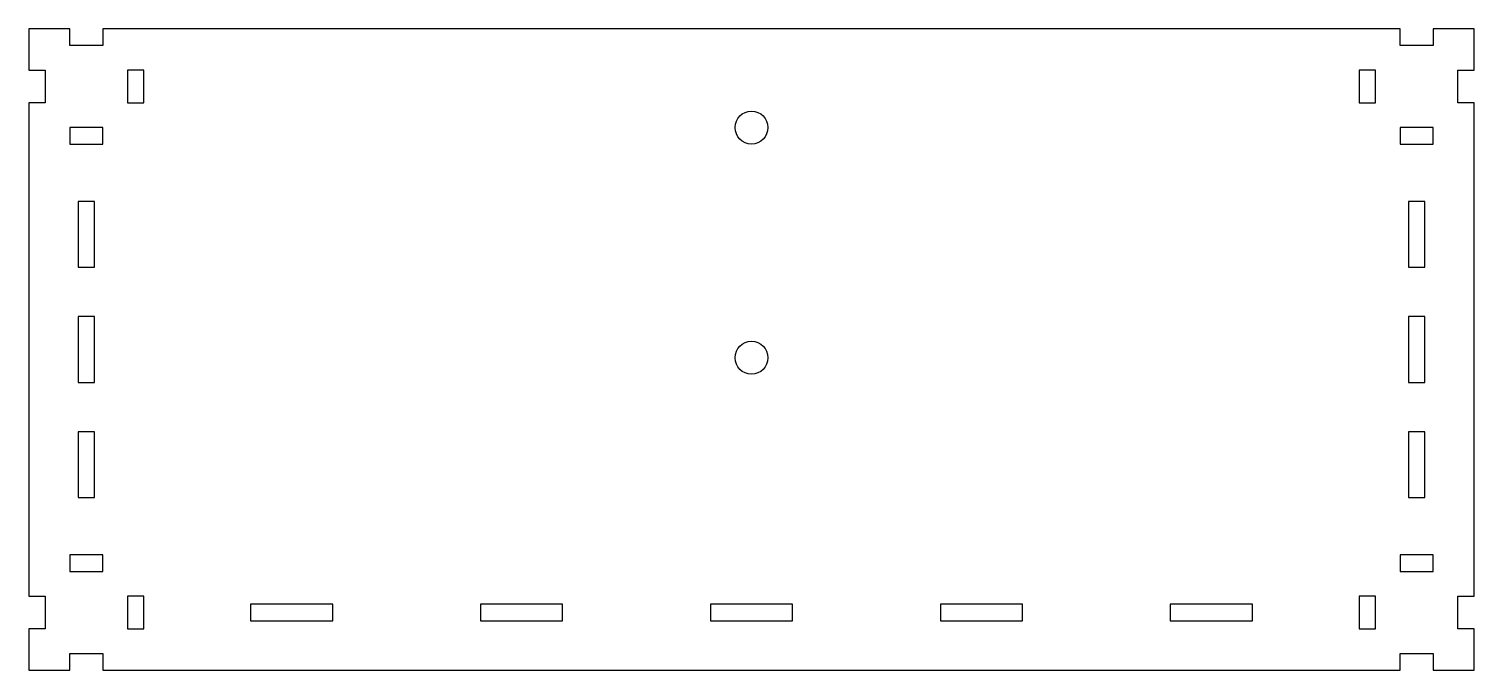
# Model space of a CAD drawing. Header units: millimetres. Extents: x -445 to -5, y 5 to 200.
import ezdxf

# ---------------------------------------------------------------- set-up
doc = ezdxf.new("R2010")
doc.units = ezdxf.units.MM

msp = doc.modelspace()

# ---------------------------------------------------------------- linework, layer by layer
at = {"color": 7, "linetype": 'Continuous', "lineweight": 25}
for p, q in [((-445, 200), (-445, 187.5)), ((-432.5, 200), (-445, 200)), ((-432.5, 195), (-432.5, 200)), ((-422.5, 200), (-422.5, 195)), ((-27.5, 200), (-422.5, 200)), ((-27.5, 195), (-27.5, 200)), ((-17.5, 200), (-17.5, 195)), ((-5, 200), (-17.5, 200)), ((-5, 187.5), (-5, 200)), ((-422.5, 195), (-432.5, 195)), ((-17.5, 195), (-27.5, 195)), ((-445, 187.5), (-440, 187.5)), ((-440, 187.5), (-440, 177.5)), ((-410, 187.5), (-415, 187.5)), ((-415, 187.5), (-415, 177.5)), ((-410, 177.5), (-410, 187.5)), ((-35, 187.5), (-40, 187.5)), ((-40, 187.5), (-40, 177.5)), ((-35, 177.5), (-35, 187.5)), ((-10, 187.5), (-5, 187.5)), ((-10, 177.5), (-10, 187.5)), ((-445, 177.5), (-445, 27.5)), ((-440, 177.5), (-445, 177.5)), ((-415, 177.5), (-410, 177.5)), ((-40, 177.5), (-35, 177.5)), ((-5, 177.5), (-10, 177.5)), ((-5, 27.5), (-5, 177.5)), ((-422.5, 170), (-432.5, 170)), ((-432.5, 170), (-432.5, 165)), ((-422.5, 165), (-422.5, 170)), ((-17.5, 170), (-27.5, 170)), ((-27.5, 170), (-27.5, 165)), ((-17.5, 165), (-17.5, 170)), ((-432.5, 165), (-422.5, 165)), ((-27.5, 165), (-17.5, 165)), ((-425, 147.5), (-430, 147.5)), ((-430, 147.5), (-430, 127.5)), ((-425, 127.5), (-425, 147.5)), ((-20, 147.5), (-25, 147.5)), ((-25, 147.5), (-25, 127.5)), ((-20, 127.5), (-20, 147.5)), ((-430, 127.5), (-425, 127.5)), ((-25, 127.5), (-20, 127.5)), ((-425, 112.5), (-430, 112.5)), ((-430, 112.5), (-430, 92.5)), ((-425, 92.5), (-425, 112.5)), ((-20, 112.5), (-25, 112.5)), ((-25, 112.5), (-25, 92.5)), ((-20, 92.5), (-20, 112.5)), ((-430, 92.5), (-425, 92.5)), ((-25, 92.5), (-20, 92.5)), ((-425, 77.5), (-430, 77.5)), ((-430, 77.5), (-430, 57.5)), ((-425, 57.5), (-425, 77.5)), ((-20, 77.5), (-25, 77.5)), ((-25, 77.5), (-25, 57.5)), ((-20, 57.5), (-20, 77.5)), ((-430, 57.5), (-425, 57.5)), ((-25, 57.5), (-20, 57.5)), ((-422.5, 40), (-432.5, 40)), ((-432.5, 40), (-432.5, 35)), ((-422.5, 35), (-422.5, 40)), ((-27.5, 40), (-27.5, 35)), ((-17.5, 40), (-27.5, 40)), ((-17.5, 35), (-17.5, 40)), ((-432.5, 35), (-422.5, 35)), ((-27.5, 35), (-17.5, 35)), ((-445, 27.5), (-440, 27.5)), ((-440, 27.5), (-440, 17.5)), ((-410, 27.5), (-415, 27.5)), ((-415, 27.5), (-415, 17.5)), ((-410, 17.5), (-410, 27.5)), ((-40, 27.5), (-40, 17.5)), ((-35, 27.5), (-40, 27.5)), ((-35, 17.5), (-35, 27.5)), ((-10, 27.5), (-5, 27.5)), ((-10, 17.5), (-10, 27.5)), ((-352.5, 25), (-377.5, 25)), ((-377.5, 25), (-377.5, 20)), ((-352.5, 20), (-352.5, 25)), ((-282.5, 25), (-307.5, 25)), ((-307.5, 25), (-307.5, 20)), ((-282.5, 20), (-282.5, 25)), ((-212.5, 25), (-237.5, 25)), ((-237.5, 25), (-237.5, 20)), ((-212.5, 20), (-212.5, 25)), ((-142.5, 25), (-167.5, 25)), ((-167.5, 25), (-167.5, 20)), ((-142.5, 20), (-142.5, 25)), ((-72.5, 25), (-97.5, 25)), ((-97.5, 25), (-97.5, 20)), ((-72.5, 20), (-72.5, 25)), ((-377.5, 20), (-352.5, 20)), ((-307.5, 20), (-282.5, 20)), ((-237.5, 20), (-212.5, 20)), ((-167.5, 20), (-142.5, 20)), ((-97.5, 20), (-72.5, 20)), ((-445, 17.5), (-445, 5)), ((-440, 17.5), (-445, 17.5)), ((-415, 17.5), (-410, 17.5)), ((-40, 17.5), (-35, 17.5)), ((-5, 17.5), (-10, 17.5)), ((-5, 5), (-5, 17.5)), ((-432.5, 10), (-422.5, 10)), ((-432.5, 5), (-432.5, 10)), ((-422.5, 10), (-422.5, 5)), ((-27.5, 10), (-17.5, 10)), ((-27.5, 5), (-27.5, 10)), ((-17.5, 10), (-17.5, 5)), ((-445, 5), (-432.5, 5)), ((-422.5, 5), (-27.5, 5)), ((-17.5, 5), (-5, 5))]:
    msp.add_line(p, q, dxfattribs=at)
for centre in [(-225, 170), (-225, 100)]:
    msp.add_circle(centre, 5, dxfattribs=at)

doc.saveas('drawing.dxf')
